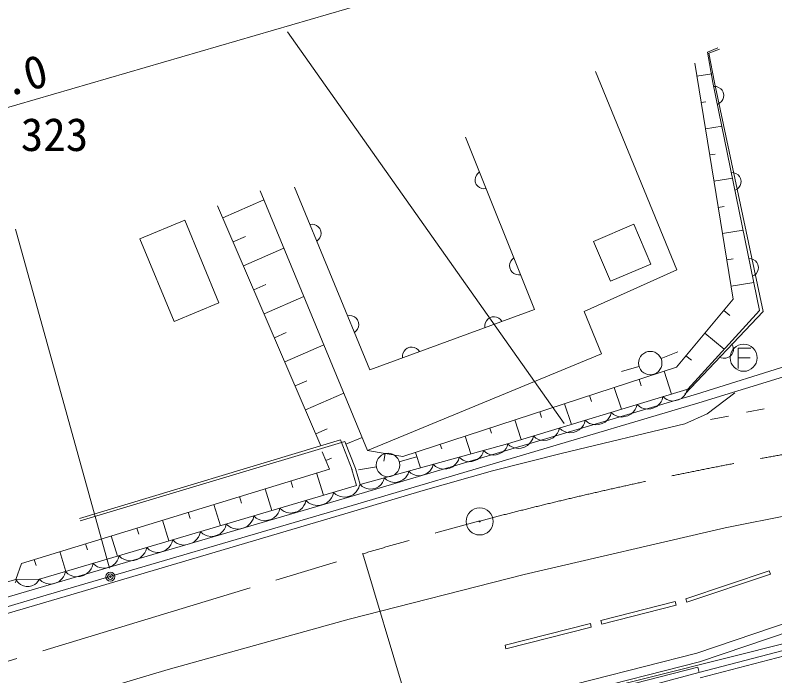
# Model space of a CAD drawing. Units: millimetres, scale not verified. Extents: x 40000 to 680000, y 20000 to 380000.
# Drawn here: x 139756 to 181866, y 294255 to 330870 of the extents above; entities that cross this region are included whole.
import ezdxf
from ezdxf.enums import TextEntityAlignment as Align

# ---------------------------------------------------------------- set-up
doc = ezdxf.new("R2010")
doc.units = ezdxf.units.MM
doc.header["$LTSCALE"] = 1000
doc.linetypes.add('CHAIN', pattern=[18.5, 12, -1.5, 3.5, -1.5])
for name, color, linetype, lineweight in [('M-BGD', 7, 'Continuous', 13), ('M-BMK', 2, 'CHAIN', 13), ('M-BMK-SRVR', 3, 'Continuous', 13), ('M-STR-HTXT', 7, 'Continuous', 13), ('M-STR-STRC', 7, 'Continuous', 13)]:
    doc.layers.add(name, color=color, linetype=linetype, lineweight=lineweight)
doc.styles.add('ＭＳ ゴシック', font='')
doc.styles.get('ＭＳ ゴシック').set_extended_font_data('MS Gothic')

msp = doc.modelspace()

# ---------------------------------------------------------------- linework, layer by layer
at = {"layer": 'M-BGD'}
for p, q in [((178710, 329057), (178129, 328822)), ((178209, 328762), (178800, 328995)), ((178129, 328822), (178431, 327140)), ((178525, 327140), (178209, 328762)), ((179557, 315130), (177426, 328208)), ((176437, 316752), (171922, 327753)), ((177545, 327482), (178372, 327616)), ((178431, 327140), (181017, 314504)), ((178637, 326911), (178511, 326926)), ((181216, 314450), (178525, 327140)), ((178747, 326872), (178637, 326911)), ((178865, 326793), (178747, 326872)), ((178943, 326707), (178865, 326793)), ((179006, 326597), (178943, 326707)), ((179038, 326441), (179006, 326597)), ((179022, 326315), (179038, 326441)), ((177781, 326028), (178046, 326071)), ((178709, 325946), (178819, 326009)), ((178819, 326009), (178905, 326087)), ((178905, 326087), (178983, 326205)), ((178983, 326205), (179022, 326315)), ((178018, 324575), (178955, 324728)), ((168549, 314563), (164720, 324108)), ((178255, 323122), (178552, 323171)), ((165491, 322186), (165395, 322104)), ((179600, 322138), (179474, 322153)), ((165269, 321881), (165250, 321766)), ((165250, 321766), (165258, 321640)), ((165324, 322011), (165269, 321881)), ((165395, 322104), (165324, 322011)), ((178491, 321669), (179537, 321839)), ((179709, 322099), (179600, 322138)), ((179827, 322020), (179709, 322099)), ((179906, 321934), (179827, 322020)), ((179969, 321825), (179906, 321934)), ((180000, 321668), (179969, 321825)), ((155236, 321346), (159423, 311214)), ((165258, 321640), (165317, 321491)), ((165317, 321491), (165399, 321395)), ((165399, 321395), (165492, 321324)), ((165492, 321324), (165622, 321269)), ((179781, 321236), (179868, 321315)), ((179868, 321315), (179946, 321432)), ((179946, 321432), (179985, 321542)), ((179985, 321542), (180000, 321668)), ((153332, 321141), (159283, 306736)), ((165622, 321269), (165737, 321250)), ((165737, 321250), (165863, 321258)), ((179672, 321173), (179781, 321236)), ((151264, 319646), (153544, 320629)), ((156708, 307009), (150977, 320311)), ((178728, 320216), (179058, 320270)), ((149158, 319510), (146667, 318480)), ((151052, 314932), (149158, 319510)), ((156218, 319284), (156091, 319275)), ((156333, 319267), (156218, 319284)), ((156464, 319212), (156333, 319267)), ((156557, 319143), (156464, 319212)), ((171813, 318336), (174052, 319291)), ((174052, 319291), (174997, 317076)), ((156640, 319047), (156557, 319143)), ((156701, 318899), (156640, 319047)), ((156693, 318658), (156710, 318773)), ((156710, 318773), (156701, 318899)), ((178965, 318763), (180120, 318951)), ((146667, 318480), (148561, 313902)), ((151837, 318316), (152515, 318608)), ((156473, 318351), (156569, 318434)), ((156569, 318434), (156639, 318527)), ((156639, 318527), (156693, 318658)), ((152410, 316986), (154650, 317951)), ((172758, 316121), (171813, 318336)), ((167183, 317109), (167165, 316994)), ((167239, 317239), (167183, 317109)), ((167309, 317332), (167239, 317239)), ((167406, 317414), (167309, 317332)), ((179202, 317310), (179564, 317369)), ((180562, 317365), (180437, 317381)), ((180672, 317326), (180562, 317365)), ((180790, 317248), (180672, 317326)), ((180868, 317162), (180790, 317248)), ((180931, 317052), (180868, 317162)), ((167165, 316994), (167172, 316867)), ((167172, 316867), (167232, 316719)), ((167232, 316719), (167313, 316622)), ((176437, 316752), (171289, 314452)), ((174997, 317076), (172758, 316121)), ((180908, 316660), (180947, 316769)), ((180963, 316895), (180931, 317052)), ((180947, 316769), (180963, 316895)), ((167313, 316622), (167406, 316552)), ((167406, 316552), (167536, 316496)), ((167536, 316496), (167652, 316478)), ((167652, 316478), (167778, 316485)), ((180634, 316400), (180744, 316463)), ((180744, 316463), (180830, 316542)), ((180830, 316542), (180908, 316660)), ((152983, 315656), (153649, 315943)), ((179438, 315856), (180702, 316062)), ((153556, 314325), (155756, 315273)), ((176414, 311370), (179557, 315130)), ((194728, 315234), (177520, 309869)), ((148561, 313902), (151052, 314932)), ((159423, 311214), (168549, 314563)), ((194902, 314659), (177662, 309390)), ((158311, 314218), (158185, 314209)), ((158427, 314200), (158311, 314218)), ((158557, 314146), (158427, 314200)), ((158651, 314077), (158557, 314146)), ((166198, 314148), (166048, 314093)), ((166324, 314152), (166198, 314148)), ((166439, 314130), (166324, 314152)), ((172261, 312097), (171289, 314452)), ((176884, 309874), (181216, 314450)), ((181017, 314504), (177043, 310147)), ((179033, 314503), (179370, 314221)), ((158734, 313981), (158651, 314077)), ((158795, 313833), (158734, 313981)), ((158804, 313707), (158795, 313833)), ((165816, 313795), (165794, 313680)), ((165876, 313923), (165816, 313795)), ((165949, 314014), (165876, 313923)), ((166048, 314093), (165949, 314014)), ((166567, 314070), (166439, 314130)), ((166658, 313997), (166567, 314070)), ((166737, 313898), (166658, 313997)), ((158567, 313285), (158663, 313367)), ((158663, 313367), (158732, 313461)), ((158732, 313461), (158787, 313592)), ((158787, 313592), (158804, 313707)), ((165794, 313680), (165798, 313554)), ((154129, 312995), (154783, 313277)), ((177985, 313250), (179056, 312355)), ((154702, 311665), (156862, 312596)), ((161635, 312473), (161485, 312418)), ((161761, 312477), (161635, 312473)), ((161876, 312455), (161761, 312477)), ((179536, 312545), (179478, 312658)), ((179566, 312433), (179536, 312545)), ((159283, 306736), (172261, 312097)), ((161253, 312120), (161231, 312005)), ((161313, 312248), (161253, 312120)), ((161386, 312339), (161313, 312248)), ((161485, 312418), (161386, 312339)), ((162004, 312395), (161876, 312455)), ((162095, 312322), (162004, 312395)), ((162174, 312223), (162095, 312322)), ((175562, 311835), (176487, 312214)), ((179375, 311949), (179487, 312064)), ((179487, 312064), (179542, 312178)), ((179542, 312178), (179568, 312291)), ((179568, 312291), (179566, 312433)), ((179840, 312423), (179840, 311283)), ((179840, 312423), (180530, 312423)), ((161231, 312005), (161235, 311879)), ((176937, 311997), (177242, 311742)), ((178782, 311940), (178896, 311885)), ((178896, 311885), (179009, 311858)), ((179009, 311858), (179150, 311861)), ((179150, 311861), (179263, 311891)), ((179263, 311891), (179375, 311949)), ((179840, 311883), (180500, 311883)), ((161250, 306404), (176414, 311370)), ((174336, 311407), (173376, 311127)), ((175724, 311144), (176140, 309874)), ((155275, 310335), (155917, 310611)), ((174346, 310693), (174465, 310328)), ((177043, 310147), (167050, 307117)), ((172967, 310241), (173364, 309032)), ((176907, 309872), (176963, 309977)), ((176963, 309977), (177003, 310135)), ((178113, 308770), (179646, 309933)), ((155849, 309004), (157969, 309918)), ((177520, 309869), (167917, 307027)), ((171589, 309790), (171699, 309453)), ((175560, 309447), (175620, 309559)), ((175620, 309559), (175663, 309729)), ((175663, 309729), (175784, 309619)), ((175784, 309619), (175889, 309563)), ((175889, 309563), (176020, 309515)), ((176020, 309515), (176205, 309484)), ((176374, 309506), (176535, 309554)), ((176535, 309554), (176688, 309630)), ((176688, 309630), (176824, 309759)), ((176824, 309759), (176907, 309872)), ((177662, 309390), (168060, 306548)), ((170210, 309338), (170587, 308189)), ((174125, 309012), (174185, 309124)), ((174185, 309124), (174228, 309294)), ((174228, 309294), (174357, 309176)), ((174357, 309176), (174469, 309116)), ((174469, 309116), (174610, 309065)), ((174990, 309054), (175162, 309107)), ((175162, 309107), (175325, 309188)), ((175325, 309188), (175472, 309326)), ((175472, 309326), (175560, 309447)), ((176205, 309484), (176374, 309506)), ((168832, 308887), (168933, 308577)), ((172689, 308576), (172749, 308689)), ((172749, 308689), (172792, 308858)), ((172792, 308858), (172922, 308741)), ((172922, 308741), (173034, 308681)), ((173034, 308681), (173175, 308629)), ((173554, 308619), (173726, 308671)), ((173726, 308671), (173890, 308752)), ((173890, 308752), (174036, 308891)), ((174036, 308891), (174125, 309012)), ((174610, 309065), (174809, 309031)), ((174809, 309031), (174990, 309054)), ((176875, 308230), (178113, 308770)), ((180293, 308862), (181285, 309050)), ((167453, 308435), (167810, 307347)), ((171254, 308141), (171314, 308253)), ((171314, 308253), (171357, 308423)), ((171357, 308423), (171486, 308306)), ((171486, 308306), (171598, 308246)), ((171598, 308246), (171739, 308194)), ((172291, 308236), (172455, 308317)), ((172455, 308317), (172601, 308455)), ((172601, 308455), (172689, 308576)), ((173175, 308629), (173373, 308596)), ((173373, 308596), (173554, 308619)), ((178310, 308464), (179306, 308655)), ((156422, 307674), (157052, 307946)), ((166075, 307984), (166167, 307702)), ((169879, 307818), (169921, 307988)), ((169921, 307988), (170051, 307870)), ((170051, 307870), (170163, 307810)), ((170102, 306593), (176875, 308230)), ((170856, 307801), (171019, 307882)), ((171019, 307882), (171165, 308020)), ((171165, 308020), (171254, 308141)), ((171739, 308194), (171938, 308160)), ((171938, 308160), (172119, 308184)), ((172119, 308184), (172291, 308236)), ((158985, 307456), (158091, 307087)), ((164696, 307532), (165016, 306555)), ((168443, 307383), (168486, 307552)), ((168486, 307552), (168615, 307435)), ((168615, 307435), (168728, 307375)), ((169420, 307366), (169584, 307446)), ((169584, 307446), (169730, 307585)), ((169730, 307585), (169819, 307706)), ((169819, 307706), (169879, 307818)), ((170163, 307810), (170304, 307759)), ((170304, 307759), (170502, 307725)), ((170502, 307725), (170683, 307749)), ((170683, 307749), (170856, 307801)), ((143315, 302980), (157789, 307325)), ((143358, 302836), (158036, 307242)), ((158431, 305667), (157789, 307325)), ((158618, 305739), (158036, 307242)), ((167917, 307027), (158299, 304173)), ((167050, 307117), (158877, 304859)), ((163318, 307081), (163401, 306827)), ((167026, 306965), (167070, 307123)), ((167050, 307117), (167180, 307000)), ((167180, 307000), (167292, 306940)), ((167985, 306930), (168148, 307011)), ((168148, 307011), (168294, 307150)), ((168294, 307150), (168383, 307271)), ((168383, 307271), (168443, 307383)), ((168728, 307375), (168869, 307324)), ((168869, 307324), (169067, 307290)), ((169067, 307290), (169248, 307313)), ((169248, 307313), (169420, 307366)), ((157177, 305714), (156780, 306672)), ((159283, 306736), (161250, 306404)), ((160266, 306570), (160197, 306158)), ((161939, 306629), (162217, 305782)), ((165618, 306489), (165677, 306592)), ((165677, 306592), (165720, 306750)), ((165720, 306750), (165839, 306637)), ((165839, 306637), (165942, 306579)), ((165942, 306579), (166072, 306527)), ((166207, 305609), (170102, 306593)), ((166588, 306554), (166742, 306625)), ((166742, 306625), (166882, 306751)), ((166882, 306751), (166967, 306862)), ((166967, 306862), (167026, 306965)), ((167292, 306940), (167433, 306888)), ((167433, 306888), (167631, 306855)), ((167631, 306855), (167812, 306878)), ((167812, 306878), (167985, 306930)), ((156978, 306193), (157296, 306325)), ((168060, 306548), (158441, 303693)), ((161048, 306114), (162011, 306384)), ((164261, 306098), (164324, 306208)), ((164324, 306208), (164371, 306377)), ((164371, 306377), (164489, 306264)), ((164489, 306264), (164592, 306206)), ((164592, 306206), (164723, 306155)), ((164723, 306155), (164907, 306118)), ((165076, 306136), (165238, 306181)), ((165238, 306181), (165393, 306253)), ((165393, 306253), (165532, 306378)), ((165532, 306378), (165618, 306489)), ((166072, 306527), (166256, 306491)), ((166256, 306491), (166426, 306509)), ((166426, 306509), (166588, 306554)), ((158877, 304859), (158618, 305739)), ((159781, 305832), (158795, 305668)), ((162823, 305717), (162881, 305820)), ((162881, 305820), (162925, 305978)), ((162925, 305978), (163052, 305857)), ((163052, 305857), (163162, 305794)), ((163162, 305794), (163302, 305739)), ((163302, 305739), (163499, 305701)), ((163499, 305701), (163681, 305720)), ((163681, 305720), (163854, 305768)), ((163854, 305768), (164020, 305844)), ((164020, 305844), (164170, 305979)), ((164170, 305979), (164261, 306098)), ((164907, 306118), (165076, 306136)), ((140101, 300484), (157177, 305714)), ((156465, 305496), (156844, 304259)), ((158685, 304803), (158426, 305683)), ((161388, 305233), (161473, 305344)), ((161473, 305344), (161532, 305448)), ((161532, 305448), (161576, 305605)), ((161576, 305605), (161694, 305492)), ((161694, 305492), (161797, 305434)), ((161797, 305434), (161927, 305383)), ((161927, 305383), (162112, 305346)), ((162112, 305346), (162281, 305364)), ((162281, 305364), (162443, 305409)), ((162375, 304518), (166207, 305609)), ((162443, 305409), (162598, 305481)), ((162598, 305481), (162737, 305606)), ((162737, 305606), (162823, 305717)), ((155042, 305060), (155155, 304693)), ((160038, 304861), (160124, 304971)), ((160124, 304971), (160182, 305075)), ((160182, 305075), (160226, 305232)), ((160226, 305232), (160344, 305120)), ((160344, 305120), (160448, 305061)), ((160448, 305061), (160578, 305010)), ((160578, 305010), (160762, 304974)), ((160762, 304974), (160932, 304991)), ((160932, 304991), (161094, 305036)), ((161094, 305036), (161248, 305108)), ((161248, 305108), (161388, 305233)), ((158685, 304803), (141102, 299604)), ((153619, 304625), (153990, 303415)), ((158527, 303384), (162375, 304518)), ((158649, 304448), (158738, 304568)), ((158738, 304568), (158799, 304680)), ((158799, 304680), (158843, 304849)), ((158877, 304859), (158995, 304747)), ((158995, 304747), (159098, 304688)), ((159098, 304688), (159228, 304637)), ((159228, 304637), (159413, 304601)), ((159413, 304601), (159582, 304619)), ((159582, 304619), (159744, 304663)), ((159744, 304663), (159899, 304735)), ((159899, 304735), (160038, 304861)), ((158299, 304173), (141018, 299108)), ((152196, 304189), (152306, 303830)), ((157198, 303996), (157293, 304124)), ((157293, 304124), (157358, 304243)), ((157358, 304243), (157405, 304424)), ((157405, 304424), (157533, 304306)), ((157533, 304306), (157645, 304245)), ((157645, 304245), (157786, 304193)), ((157786, 304193), (157984, 304157)), ((157984, 304157), (158165, 304180)), ((158165, 304180), (158338, 304231)), ((158338, 304231), (158502, 304311)), ((158502, 304311), (158649, 304448)), ((158441, 303693), (141159, 298628)), ((150773, 303753), (151136, 302571)), ((155676, 303569), (155766, 303689)), ((155766, 303689), (155826, 303801)), ((155826, 303801), (155870, 303970)), ((155870, 303970), (156008, 303844)), ((156008, 303844), (156127, 303779)), ((156127, 303779), (156277, 303724)), ((156277, 303724), (156488, 303686)), ((156488, 303686), (156681, 303710)), ((156681, 303710), (156866, 303764)), ((156866, 303764), (157041, 303849)), ((157041, 303849), (157198, 303996)), ((185783, 303789), (179112, 302460)), ((143147, 298838), (158527, 303384)), ((149350, 303317), (149458, 302967)), ((154238, 303144), (154327, 303264)), ((154327, 303264), (154388, 303376)), ((154388, 303376), (154432, 303545)), ((154432, 303545), (154561, 303427)), ((154561, 303427), (154672, 303366)), ((154672, 303366), (154813, 303314)), ((154813, 303314), (155011, 303278)), ((155011, 303278), (155192, 303301)), ((155192, 303301), (155365, 303352)), ((155365, 303352), (155529, 303432)), ((155529, 303432), (155676, 303569)), ((147927, 302881), (148281, 301727)), ((152786, 302692), (152882, 302820)), ((152882, 302820), (152947, 302939)), ((152947, 302939), (152993, 303120)), ((152993, 303120), (153122, 303001)), ((153122, 303001), (153234, 302941)), ((153234, 302941), (153375, 302888)), ((153375, 302888), (153573, 302853)), ((153573, 302853), (153754, 302875)), ((153754, 302875), (153926, 302926)), ((153926, 302926), (154091, 303006)), ((154091, 303006), (154238, 303144)), ((146504, 302446), (146609, 302103)), ((151265, 302265), (151354, 302385)), ((151354, 302385), (151415, 302497)), ((151415, 302497), (151459, 302666)), ((151459, 302666), (151596, 302540)), ((151596, 302540), (151716, 302475)), ((151716, 302475), (151866, 302419)), ((151866, 302419), (152077, 302382)), ((152077, 302382), (152270, 302405)), ((152270, 302405), (152454, 302460)), ((152454, 302460), (152629, 302545)), ((152629, 302545), (152786, 302692)), ((179112, 302460), (167966, 299879)), ((145081, 302010), (145427, 300883)), ((149814, 301812), (149909, 301941)), ((149909, 301941), (149974, 302060)), ((149974, 302060), (150021, 302241)), ((150021, 302241), (150149, 302122)), ((150149, 302122), (150261, 302062)), ((150261, 302062), (150402, 302009)), ((150402, 302009), (150600, 301974)), ((150600, 301974), (150781, 301996)), ((150781, 301996), (150954, 302047)), ((150954, 302047), (151118, 302127)), ((151118, 302127), (151265, 302265)), ((143659, 301574), (143761, 301240)), ((148382, 301506), (148442, 301618)), ((148442, 301618), (148486, 301787)), ((148486, 301787), (148624, 301661)), ((148624, 301661), (148743, 301596)), ((148743, 301596), (148893, 301540)), ((148893, 301540), (149104, 301503)), ((149104, 301503), (149297, 301526)), ((149297, 301526), (149482, 301581)), ((149482, 301581), (149657, 301666)), ((149657, 301666), (149814, 301812)), ((142236, 301138), (142572, 300038)), ((146936, 301062), (147001, 301181)), ((147001, 301181), (147048, 301362)), ((147048, 301362), (147177, 301243)), ((147177, 301243), (147288, 301183)), ((147288, 301183), (147429, 301130)), ((147429, 301130), (147627, 301095)), ((147627, 301095), (147808, 301117)), ((147808, 301117), (147981, 301168)), ((147981, 301168), (148145, 301248)), ((148145, 301248), (148292, 301386)), ((148292, 301386), (148382, 301506)), ((140813, 300702), (140912, 300377)), ((145409, 300627), (145470, 300739)), ((145470, 300739), (145513, 300908)), ((145513, 300908), (145651, 300782)), ((145651, 300782), (145770, 300717)), ((145770, 300717), (145920, 300661)), ((146325, 300647), (146509, 300702)), ((146509, 300702), (146684, 300787)), ((146684, 300787), (146841, 300933)), ((146841, 300933), (146936, 301062)), ((193314, 300851), (177551, 295507)), ((139797, 299601), (140101, 300484)), ((143964, 300183), (144028, 300302)), ((144028, 300302), (144075, 300483)), ((144075, 300483), (144204, 300364)), ((144204, 300364), (144316, 300304)), ((144316, 300304), (144456, 300251)), ((144456, 300251), (144654, 300216)), ((144836, 300238), (145008, 300289)), ((145008, 300289), (145172, 300369)), ((145172, 300369), (145319, 300507)), ((145319, 300507), (145409, 300627)), ((145920, 300661), (146131, 300624)), ((146131, 300624), (146325, 300647)), ((193453, 300370), (177692, 295027)), ((142436, 299748), (142497, 299860)), ((142497, 299860), (142541, 300029)), ((142541, 300029), (142678, 299903)), ((142678, 299903), (142797, 299838)), ((142797, 299838), (142947, 299782)), ((143536, 299823), (143711, 299908)), ((143711, 299908), (143868, 300054)), ((143868, 300054), (143964, 300183)), ((144654, 300216), (144836, 300238)), ((167966, 299879), (158272, 297386)), ((139797, 299601), (138770, 299301)), ((139748, 299404), (139793, 299485)), ((139793, 299485), (139826, 299610)), ((141102, 299604), (139797, 299601)), ((139797, 299601), (139875, 299471)), ((139875, 299471), (139953, 299393)), ((140941, 299395), (141019, 299474)), ((141019, 299474), (141097, 299604)), ((141102, 299604), (141231, 299485)), ((141231, 299485), (141343, 299425)), ((141343, 299425), (141484, 299372)), ((141863, 299359), (142035, 299410)), ((142035, 299410), (142200, 299490)), ((142200, 299490), (142347, 299628)), ((142347, 299628), (142436, 299748)), ((142947, 299782), (143159, 299745)), ((143159, 299745), (143352, 299768)), ((143352, 299768), (143536, 299823)), ((141018, 299108), (121798, 293460)), ((139953, 299393), (140057, 299316)), ((140057, 299316), (140213, 299238)), ((140213, 299238), (140370, 299212)), ((140370, 299212), (140526, 299213)), ((140526, 299213), (140681, 299239)), ((140681, 299239), (140837, 299317)), ((140837, 299317), (140941, 299395)), ((141484, 299372), (141682, 299337)), ((141682, 299337), (141863, 299359)), ((141159, 298628), (121939, 292980)), ((123913, 293163), (143147, 298838)), ((158272, 297386), (148243, 294601)), ((167202, 292239), (187548, 297352)), ((182840, 295789), (177658, 294441)), ((177551, 295507), (162017, 291577)), ((182916, 295499), (177734, 294151)), ((177692, 295027), (162111, 291085)), ((148243, 294601), (134088, 290432)), ((167085, 292056), (177597, 294729)), ((177658, 294441), (167193, 291650)), ((177597, 294729), (177678, 294446))]:
    msp.add_line(p, q, dxfattribs=at)
for centre, radius in [((180140, 311883), 750), ((174960, 311589), 650), ((160423, 305939), 650), ((145031, 299752), 250), ((145031, 299752), 150), ((145031, 299752), 50)]:
    msp.add_circle(centre, radius, dxfattribs=at)
at = {"layer": 'M-BMK'}
msp.add_line((70462, 274210), (159033, 301019), dxfattribs=at)
msp.add_arc((218752, 100323), 209393, 86.96097, 106.57092, dxfattribs=at)
at = {"layer": 'M-BMK-SRVR'}
for radius in [750, 30]:
    msp.add_circle((165506, 302810), radius, dxfattribs=at)
at = {"layer": 'M-STR-HTXT'}
for p, q in [((64742, 304057), (203661, 344477)), ((159033, 301019), (165505, 279361))]:
    msp.add_line(p, q, dxfattribs=at)
at = {"layer": 'M-STR-STRC'}
for p, q in [((170180, 308247), (154847, 329953)), ((139764, 319009), (144978, 300225)), ((181556, 300077), (176926, 298527)), ((181619, 299888), (176990, 298337)), ((181556, 300077), (181619, 299888)), ((176348, 298372), (172226, 297312)), ((176398, 298178), (172275, 297119)), ((176348, 298372), (176398, 298178)), ((176926, 298527), (176990, 298337)), ((172226, 297312), (172275, 297119)), ((171641, 297154), (166911, 295951)), ((171690, 296960), (166960, 295757)), ((171641, 297154), (171690, 296960)), ((166911, 295951), (166960, 295757))]:
    msp.add_line(p, q, dxfattribs=at)

# ---------------------------------------------------------------- texts
at = {"layer": 'M-STR-HTXT', "style": 'ＭＳ ゴシック'}
msp.add_text('側溝\u3000L=150.0', height=1833, rotation=15.2, dxfattribs=at).set_placement((126193, 322206), align=Align.BOTTOM_LEFT)
at = {"layer": 'M-STR-STRC', "style": 'ＭＳ ゴシック'}
msp.add_text('323', height=1833, dxfattribs=at).set_placement((140065, 322792), align=Align.BOTTOM_LEFT)

doc.saveas('drawing.dxf')
